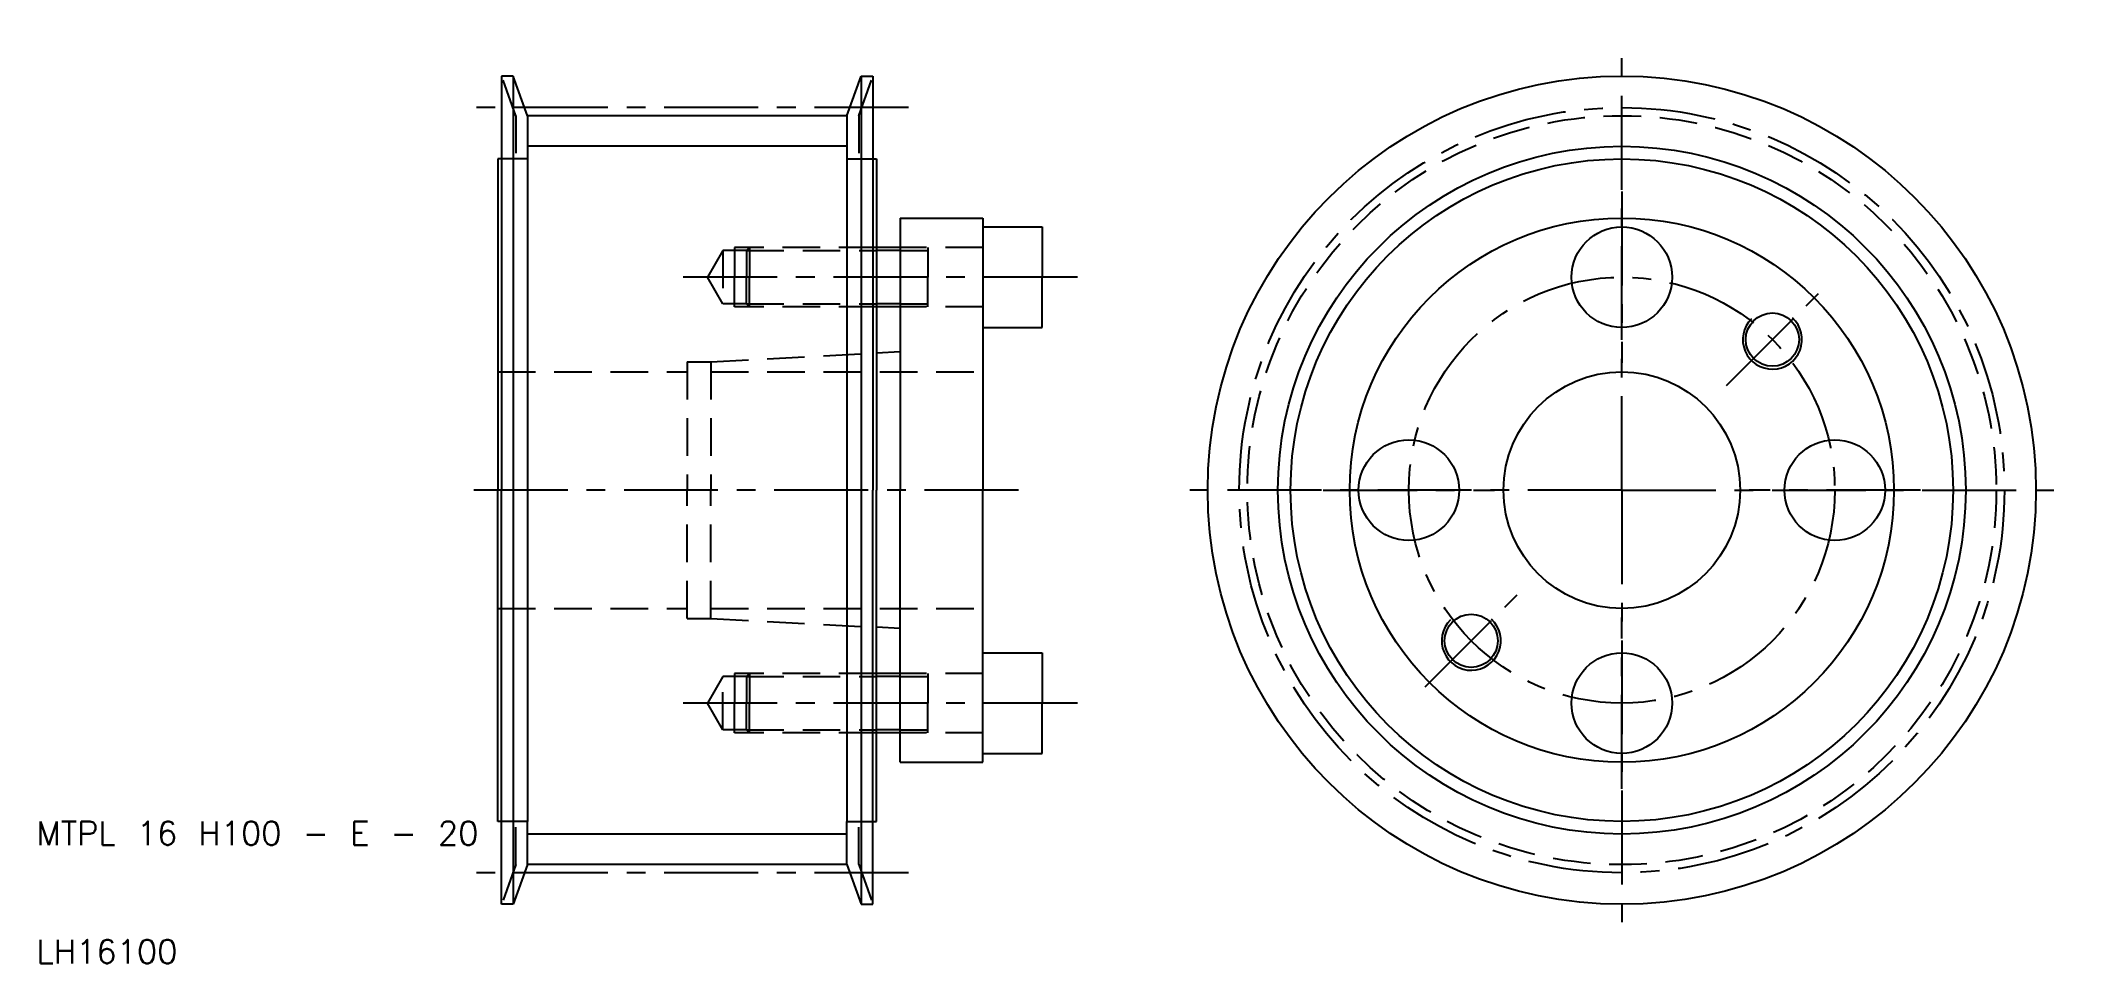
# Model space of a CAD drawing. Extents: x 10 to 182, y 10 to 88.
import ezdxf

# ---------------------------------------------------------------- set-up
doc = ezdxf.new("R2010")
doc.units = 0
doc.header["$LTSCALE"] = 0.25
doc.linetypes.add('CENTER', pattern=[50.8, 31.75, -6.35, 6.35, -6.35])
doc.linetypes.add('DASHED', pattern=[19.05, 12.7, -6.35])
doc.layers.get('0').update_dxf_attribs({"linetype": 'CONTINUOUS'})
doc.layers.add('CENTER', color=1, linetype='CENTER')
doc.styles.get("Standard").update_dxf_attribs({"font": 'txt.shx'})

msp = doc.modelspace()

# ---------------------------------------------------------------- linework, layer by layer
for p, q in [((49.3, 85), (49.3, 78)), ((50.3, 85), (49.3, 85)), ((50.3, 85), (50.3, 15)), ((51.5, 81.655), (50.3, 85)), ((78.5, 81.655), (79.7, 85)), ((79.7, 85), (79.7, 15)), ((79.7, 85), (80.7, 85)), ((80.7, 85), (80.7, 78)), ((51.5, 81.655), (51.5, 78)), ((78.5, 81.655), (51.5, 81.655)), ((78.5, 81.655), (78.5, 78)), ((49, 78), (49, 50)), ((49.3, 78), (49, 78)), ((49.3, 78), (49.3, 50)), ((51.5, 78), (51.5, 22)), ((78.5, 78), (78.5, 22)), ((80.7, 78), (80.7, 50)), ((80.7, 78), (81, 78)), ((81, 78), (81, 70.5)), ((83, 73), (90, 73)), ((83, 73), (83, 70.5)), ((90, 73), (90, 72.25)), ((90, 72.25), (90, 63.75)), ((90, 72.25), (95, 72.25)), ((95, 72.25), (95, 68)), ((81, 70.5), (81, 65.5)), ((83, 70.5), (81, 70.5)), ((83, 70.5), (83, 65.5)), ((95, 63.75), (95, 68)), ((83, 65.5), (81, 65.5)), ((81, 65.5), (81, 61.59375)), ((83, 65.5), (83, 61.7)), ((90, 63.75), (90, 50)), ((90, 63.75), (95, 63.75)), ((83, 61.7), (81, 61.59375)), ((81, 61.59375), (81, 50)), ((83, 61.7), (83, 50)), ((49, 22), (49, 50)), ((49.3, 22), (49.3, 50)), ((80.7, 22), (80.7, 50)), ((81, 38.40625), (81, 50)), ((83, 38.3), (83, 50)), ((90, 36.25), (90, 50)), ((81, 34.5), (81, 38.40625)), ((83, 38.3), (81, 38.40625)), ((83, 34.5), (83, 38.3)), ((90, 27.75), (90, 36.25)), ((90, 36.25), (95, 36.25)), ((95, 36.25), (95, 32)), ((81, 29.5), (81, 34.5)), ((83, 34.5), (81, 34.5)), ((83, 29.5), (83, 34.5)), ((95, 27.75), (95, 32)), ((81, 22), (81, 29.5)), ((83, 29.5), (81, 29.5)), ((83, 27), (83, 29.5)), ((90, 27.75), (95, 27.75)), ((90, 27), (90, 27.75)), ((83, 27), (90, 27)), ((49.3, 22), (49, 22)), ((49.3, 15), (49.3, 22)), ((51.5, 18.345), (51.5, 22)), ((78.5, 18.345), (78.5, 22)), ((80.7, 15), (80.7, 22)), ((80.7, 22), (81, 22)), ((51.5, 18.345), (50.3, 15)), ((78.5, 18.345), (51.5, 18.345)), ((78.5, 18.345), (79.7, 15)), ((50.3, 15), (49.3, 15)), ((79.7, 15), (80.7, 15))]:
    msp.add_line(p, q)
at = {"color": 3, "linetype": 'DASHED'}
for p, q in [((50.5, 81.655), (49.3, 85)), ((79.5, 81.655), (80.7, 85)), ((50.5, 81.655), (50.5, 78)), ((79.5, 81.655), (79.5, 78)), ((51.5, 78), (49.3, 78)), ((78.5, 78), (80.7, 78)), ((70.25, 70.5), (69, 70.5)), ((69, 70.5), (69, 68)), ((70.25, 70.5), (70, 70.25)), ((81, 70.5), (70.25, 70.5)), ((70.25, 70.5), (70.25, 68)), ((90, 70.5), (83, 70.5)), ((85.333333, 70.5), (85.333333, 68)), ((68, 70.25), (66.700962, 68)), ((68, 70.25), (68, 65.75)), ((70, 70.25), (68, 70.25)), ((70, 70.25), (81, 70.25)), ((70, 70.25), (70, 68)), ((83, 70.25), (85.333333, 70.25)), ((68, 65.75), (66.700962, 68)), ((69, 65.5), (69, 68)), ((70, 65.75), (70, 68)), ((70.25, 65.5), (70.25, 68)), ((85.333333, 65.5), (85.333333, 68)), ((70, 65.75), (68, 65.75)), ((70.25, 65.5), (69, 65.5)), ((70, 65.75), (81, 65.75)), ((70.25, 65.5), (70, 65.75)), ((81, 65.5), (70.25, 65.5)), ((83, 65.75), (85.333333, 65.75)), ((90, 65.5), (83, 65.5)), ((65, 60.85), (65, 50)), ((65, 60.85), (67, 60.85)), ((67, 60.85), (81, 61.59375)), ((67, 60.85), (67, 50)), ((49, 60), (65, 60)), ((67, 60), (90, 60)), ((65, 39.15), (65, 50)), ((67, 39.15), (67, 50)), ((49, 40), (65, 40)), ((67, 40), (90, 40)), ((65, 39.15), (67, 39.15)), ((67, 39.15), (81, 38.40625)), ((69, 34.5), (69, 32)), ((70.25, 34.5), (69, 34.5)), ((70.25, 34.5), (70, 34.25)), ((81, 34.5), (70.25, 34.5)), ((70.25, 34.5), (70.25, 32)), ((90, 34.5), (83, 34.5)), ((85.333333, 34.5), (85.333333, 32)), ((68, 34.25), (66.700962, 32)), ((68, 29.75), (68, 34.25)), ((70, 34.25), (68, 34.25)), ((70, 34.25), (81, 34.25)), ((70, 34.25), (70, 32)), ((83, 34.25), (85.333333, 34.25)), ((68, 29.75), (66.700962, 32)), ((69, 29.5), (69, 32)), ((70, 29.75), (70, 32)), ((70.25, 29.5), (70.25, 32)), ((85.333333, 29.5), (85.333333, 32)), ((70, 29.75), (68, 29.75)), ((70.25, 29.5), (69, 29.5)), ((70, 29.75), (81, 29.75)), ((70.25, 29.5), (70, 29.75)), ((81, 29.5), (70.25, 29.5)), ((83, 29.75), (85.333333, 29.75)), ((90, 29.5), (83, 29.5)), ((51.5, 22), (49.3, 22)), ((50.5, 18.345), (50.5, 22)), ((78.5, 22), (80.7, 22)), ((79.5, 18.345), (79.5, 22)), ((50.5, 18.345), (49.3, 15)), ((79.5, 18.345), (80.7, 15))]:
    msp.add_line(p, q, dxfattribs=at)
at = {"color": 3}
for p, q in [((78.5, 79.065), (51.5, 79.065)), ((83, 70.25), (81, 70.25)), ((83, 65.75), (81, 65.75)), ((83, 34.25), (81, 34.25)), ((83, 29.75), (81, 29.75)), ((78.5, 20.935), (51.5, 20.935))]:
    msp.add_line(p, q, dxfattribs=at)
for centre, radius in [((144, 50), 35), ((144, 50), 28), ((144, 50), 23), ((144, 50), 23), ((144, 68), 4.25), ((156.727922, 62.727922), 2.25), ((144, 50), 10), ((126, 50), 4.25), ((162, 50), 4.25), ((131.272078, 37.272078), 2.25), ((144, 32), 4.25)]:
    msp.add_circle(centre, radius)
at = {"color": 3, "linetype": 'DASHED'}
msp.add_circle((144, 50), 31.655, dxfattribs=at)
at = {"color": 3}
msp.add_circle((144, 50), 29.065, dxfattribs=at)
for centre in [(156.727922, 62.727922), (131.272078, 37.272078)]:
    msp.add_arc(centre, 2.5, 135, 47, dxfattribs=at)
at = {"layer": 'CENTER', "color": 1, "linetype": 'CENTER'}
for p, q in [((144, 50), (144, 88)), ((83.7, 82.34), (46.3, 82.34)), ((144, 75.25), (144, 60.75)), ((98, 68), (63.700962, 68)), ((152.838835, 58.838835), (160.617009, 66.617009)), ((93, 50), (46, 50)), ((144, 50), (106, 50)), ((118.75, 50), (133.25, 50)), ((144, 50), (182, 50)), ((144, 50), (144, 12)), ((169.25, 50), (154.75, 50)), ((127.382991, 33.382991), (135.161165, 41.161165)), ((144, 24.75), (144, 39.25)), ((98, 32), (63.700962, 32)), ((83.7, 17.66), (46.3, 17.66))]:
    msp.add_line(p, q, dxfattribs=at)
for radius in [32.34, 18]:
    msp.add_circle((144, 50), radius, dxfattribs=at)

# ---------------------------------------------------------------- texts
for s, p in [('MTPL 16 H100 - E - 20', (10, 20)), ('LH16100', (10, 10))]:
    msp.add_text(s, height=2).set_placement(p)

doc.saveas('drawing.dxf')
